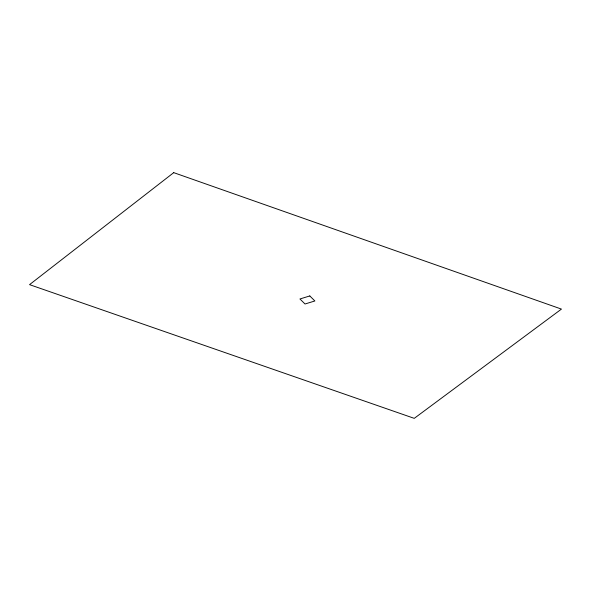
<?xml version="1.0" encoding="UTF-8"?>
<svg xmlns="http://www.w3.org/2000/svg" width="591" height="591" viewBox="0 0 591 591"><rect width="100%" height="100%" fill="white"/><g stroke="black" fill="none" stroke-linecap="round" stroke-linejoin="round"><path stroke-width="0.89" d="M173.724 172.646L29.55 284.64L414.254 418.354L561.45 309.093L173.724 172.646M309.795 295.943L299.94 298.972L305.022 303.996L314.877 300.967L309.795 295.943"/></g></svg>
